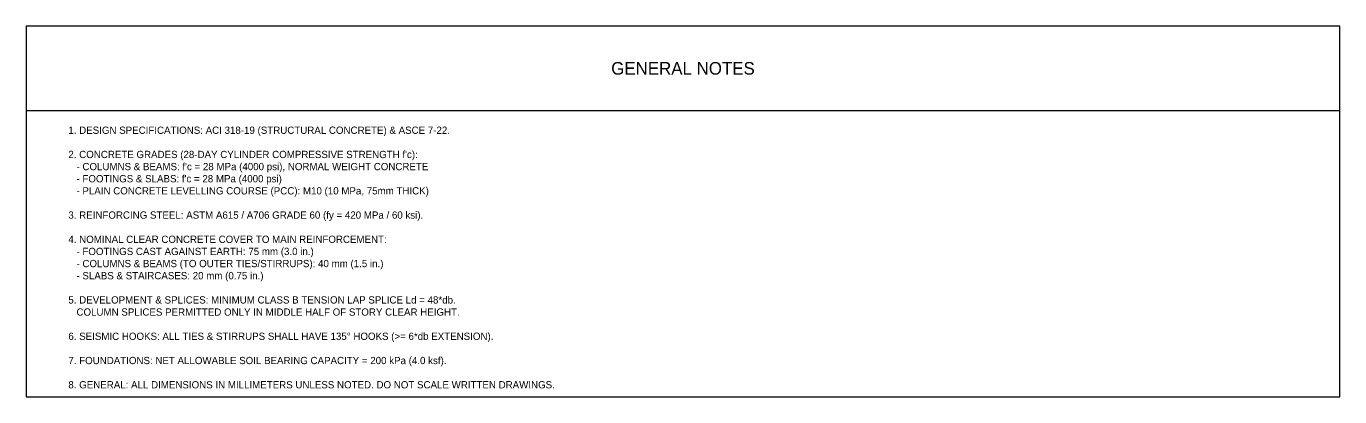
# Model space of a CAD drawing. Header units: metres. Extents: x -4573 to 21981, y -47896 to 1700.
# Drawn here: x 14181 to 21981, y -29326 to -27125 of the extents above; entities that cross this region are included whole.
import ezdxf
from ezdxf.enums import TextEntityAlignment as Align

# ---------------------------------------------------------------- set-up
doc = ezdxf.new("R2010")
doc.units = ezdxf.units.M
doc.layers.add('TEXT', color=151, linetype='Continuous')

msp = doc.modelspace()

# ---------------------------------------------------------------- linework, layer by layer
at = {"layer": 'BORDER'}
msp.add_line((14181, -27625), (21981, -27625), dxfattribs=at)
msp.add_lwpolyline([(14181, -29326.12), (21981, -29326.12), (21981, -27125), (14181, -27125), (14181, -29326.12)], close=True, dxfattribs=at)

# ---------------------------------------------------------------- texts
at = {"layer": 'HEADER'}
msp.add_text('GENERAL NOTES', height=75, dxfattribs=at).set_placement((18081, -27375), align=Align.MIDDLE_CENTER)
at = {"layer": 'TEXT', "insert": (14431, -27721), "char_height": 43.2, "width": 7250, "attachment_point": 1}
msp.add_mtext("1. DESIGN SPECIFICATIONS: ACI 318-19 (STRUCTURAL CONCRETE) & ASCE 7-22.\\P\\P2. CONCRETE GRADES (28-DAY CYLINDER COMPRESSIVE STRENGTH f'c):\\P   - COLUMNS & BEAMS: f'c = 28 MPa (4000 psi), NORMAL WEIGHT CONCRETE\\P   - FOOTINGS & SLABS: f'c = 28 MPa (4000 psi)\\P   - PLAIN CONCRETE LEVELLING COURSE (PCC): M10 (10 MPa, 75mm THICK)\\P\\P3. REINFORCING STEEL: ASTM A615 / A706 GRADE 60 (fy = 420 MPa / 60 ksi).\\P\\P4. NOMINAL CLEAR CONCRETE COVER TO MAIN REINFORCEMENT:\\P   - FOOTINGS CAST AGAINST EARTH: 75 mm (3.0 in.)\\P   - COLUMNS & BEAMS (TO OUTER TIES/STIRRUPS): 40 mm (1.5 in.)\\P   - SLABS & STAIRCASES: 20 mm (0.75 in.)\\P\\P5. DEVELOPMENT & SPLICES: MINIMUM CLASS B TENSION LAP SPLICE Ld = 48*db.\\P   COLUMN SPLICES PERMITTED ONLY IN MIDDLE HALF OF STORY CLEAR HEIGHT.\\P\\P6. SEISMIC HOOKS: ALL TIES & STIRRUPS SHALL HAVE 135° HOOKS (>= 6*db EXTENSION).\\P\\P7. FOUNDATIONS: NET ALLOWABLE SOIL BEARING CAPACITY = 200 kPa (4.0 ksf).\\P\\P8. GENERAL: ALL DIMENSIONS IN MILLIMETERS UNLESS NOTED. DO NOT SCALE WRITTEN DRAWINGS.", dxfattribs=at)

doc.saveas('drawing.dxf')
